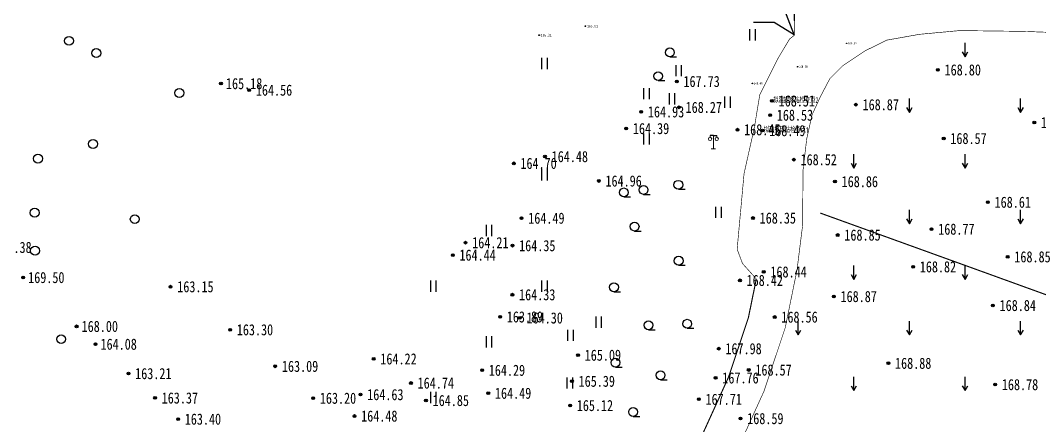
# Model space of a CAD drawing. Header units: millimetres. Extents: x -725 to 2274960, y -506 to 2980382.
# Drawn here: x 574284.8 to 574376.4, y 2880388.2 to 2880424.6 of the extents above; entities that cross this region are included whole.
import ezdxf
from ezdxf.enums import TextEntityAlignment as Align

# ---------------------------------------------------------------- set-up
doc = ezdxf.new("R2010")
doc.units = ezdxf.units.MM
doc.header["$LTSCALE"] = 1000
doc.linetypes.add('X0', pattern=[4, 3, -1])
doc.linetypes.add('X2', pattern=[10, 8, -2])
for name, color, linetype in [('DIM_LEAD', 3, 'Continuous'), ('DLDW', 8, 'Continuous'), ('DLSS', 8, 'Continuous'), ('DMTZ', 8, 'Continuous'), ('GCD', 8, 'Continuous'), ('JMD', 8, 'Continuous'), ('SXSS', 5, 'Continuous'), ('YHJ_剖面_梁板', 4, 'Continuous'), ('ZBTZ', 8, 'Continuous'), ('zdh', 7, 'Continuous')]:
    doc.layers.add(name, color=color, linetype=linetype)
doc.styles.add('TSSD_Rein', font='tssdeng.shx', dxfattribs={"width": 0.7, "bigfont": 'hztxt.shx'})
doc.linetypes.add('10411', pattern='A,2,[150,AAA.SHX,S=0.5,R=0,X=0,Y=0.5],2,[151,AAA.SHX,S=1,R=0,X=0,Y=3],1e-11', length=4)
doc.linetypes.add('1161', pattern='A,0,[149,AAA.SHX,S=0.15,R=0,X=0,Y=0],-1.6', length=1.6)
doc.linetypes.add('444', pattern='A,4.5,[145,AAA.SHX,S=1,R=0,X=0,Y=1],4.5,-0.5,[146,AAA.SHX,S=1,R=0,X=0,Y=0],-0.5', length=10)

# ---------------------------------------------------------------- blocks, each defined once
blk = doc.blocks.new('gc200')
h = blk.add_hatch(color=256)
edge = h.paths.add_edge_path()
edge.add_arc((0, 0), 0.25, 0, 360)
blk.add_circle((0, 0), 0.25)
blk = doc.blocks.new('gc097')
at = {"lineweight": 15}
for p, q in [((-0.6, 2.4), (-0.6, 2.1)), ((0, 0), (0, 2.4)), ((0.6, 2.4), (0.6, 2.1)), ((-0.4, 0), (0.4, 0))]:
    blk.add_line(p, q, dxfattribs=at)
for q in [(-0.6, 2.4), (0.6, 2.4)]:
    blk.add_line((0, 2.4), q)
for centre in [(-0.6, 1.8), (0.6, 1.8)]:
    blk.add_circle(centre, 0.3, dxfattribs=at)
blk = doc.blocks.new('gc121')
for p, q in [((-0.5, 0), (-0.5, 2)), ((0.5, 0), (0.5, 2))]:
    blk.add_line(p, q)
blk = doc.blocks.new('gc208')
blk.add_line((0, -0.8), (1.2, -0.8))
blk.add_circle((0, 0), 0.8)
blk = doc.blocks.new('gc326')
blk.add_circle((0, 0), 0.8)
blk = doc.blocks.new('gc120')
for p, q in [((0, 0), (0, 2.5)), ((-0.5, 0.87), (0, 0)), ((0, 0), (0.5, 0.87))]:
    blk.add_line(p, q)

msp = doc.modelspace()

# ---------------------------------------------------------------- linework, layer by layer
at = {"layer": 'DIM_LEAD'}
for p, q in [((574352.5177, 2880424.3929), (574350.6656, 2880424.3929)), ((574354.3359, 2880423.2797), (574352.5177, 2880424.3929))]:
    msp.add_line(p, q, dxfattribs=at)
at = {"layer": 'DLSS', "color": 8, "linetype": 'Continuous', "const_width": 0.054, "flags": 128}
for points, elevation in [([(574366.8805, 2880483.9778), (574368.036, 2880474.7285), (574368.2673, 2880467.2795), (574368.999, 2880455.7573), (574368.6132, 2880451.1885), (574367.0643, 2880446.1121), (574364.8073, 2880442.2896), (574360.4707, 2880437.0701), (574357.7868, 2880433.9836), (574355.2308, 2880431.4189), (574354.4106, 2880427.6954), (574354.3379, 2880423.243)], 162.2635), ([(574347.1606, 2880381.4941), (574351.6173, 2880391.2782), (574353.5252, 2880396.9897), (574354.5792, 2880402.1433), (574355.08, 2880406.1261), (574355.1248, 2880411.1287), (574355.4516, 2880413.9298), (574355.9362, 2880416.1005), (574356.6744, 2880417.7144), (574357.5336, 2880419.3494), (574358.7059, 2880420.5187), (574360.7026, 2880421.8489), (574362.6605, 2880422.8115), (574365.5841, 2880423.3314), (574369.2185, 2880423.6694), (574374.9704, 2880423.5958), (574379.4222, 2880423.4271), (574385.7624, 2880423.0335), (574390.1395, 2880422.8342), (574395.1145, 2880423.1045), (574398.5747, 2880423.785), (574400.5809, 2880425.0907), (574403.9606, 2880428.3951), (574408.1028, 2880430.1599)], 162.8509), ([(574350.9225, 2880401.358), (574349.6818, 2880402.7398), (574349.1983, 2880404.0313), (574349.8219, 2880410.8275), (574350.7419, 2880414.9284), (574351.2359, 2880417.9014), (574352.8152, 2880421.0716), (574353.9156, 2880422.9149), (574354.3379, 2880423.243)], 162.2023)]:
    msp.add_lwpolyline(points, dxfattribs=dict(at, elevation=elevation))
at = {"layer": 'DLSS', "color": 4, "linetype": 'Continuous', "const_width": 0.054, "elevation": 162.4274, "flags": 128}
msp.add_lwpolyline([(574365.5563, 2880459.4698), (574365.8134, 2880456.7662), (574365.8134, 2880453.8451, -0.1561449), (574360.8234, 2880441.3523, 0.2026448), (574354.3379, 2880423.243)], format="xyb", dxfattribs=at)
at = {"layer": 'DLSS', "color": 4, "linetype": 'X2', "elevation": 162.8509, "flags": 128}
msp.add_lwpolyline([(574273.7778, 2880322.1221, 0.1, 0.1, 0), (574282.5398, 2880328.0316, 0.1, 0.1, 0), (574286.6223, 2880331.2436, 0.1, 0.1, 0), (574292.1253, 2880335.2062, 0.1, 0.1, 0), (574295.3441, 2880337.1677, 0.1, 0.1, 0), (574301.8963, 2880341.2575, 0.1, 0.1, 0), (574308.6828, 2880344.8557, 0.1, 0.1, 0), (574313.9336, 2880348.5514, 0.1, 0.1, 0), (574323.5292, 2880357.3345, 0.1, 0.1, 0), (574336.4189, 2880371.7569, 0.1, 0.1, 0), (574340.7992, 2880377.4109, 0.1, 0.1, 0), (574344.1163, 2880383.0738, 0.1, 0.1, 0), (574348.4255, 2880392.5343, 0.1, 0.1, 0), (574350.2109, 2880397.8787, 0.1, 0.1, 0), (574350.9225, 2880401.358, 0.1, 0.1, 0)], format="xyseb", dxfattribs=at)
at = {"layer": 'DMTZ', "linetype": '10411', "flags": 128}
for points, elevation in [([(574347.7546, 2880400.2238, 0.00000216, 0.00000216, 0), (574346.1565, 2880406.5354, 0.00000216, 0.00000216, 0), (574345.3354, 2880414.0164, 0.00000216, 0.00000216, 0), (574345.2387, 2880419.7073, 0.00000216, 0.00000216, 0), (574346.8341, 2880425.1116, 0.00000216, 0.00000216, 0), (574345.6148, 2880433.1869, 0.00000216, 0.00000216, 0), (574345.8061, 2880442.2375, 0.00000216, 0.00000216, 0), (574345.1303, 2880452.059, 0.00000216, 0.00000216, 0), (574345.8738, 2880468.7908, 0.00000216, 0.00000216, 0), (574344.1514, 2880475.2529, 0.00000216, 0.00000216, 0), (574343.7949, 2880481.9617, 0.00000216, 0.00000216, 0), (574340.127, 2880491.2021, 0.00000216, 0.00000216, 0), (574336.0798, 2880503.7667, 0.00000216, 0.00000216, 0)], 162.8761), ([(574296.0535, 2880345.2749, 0.00000216, 0.00000216, 0), (574298.1731, 2880347.5133, 0.00000216, 0.00000216, 0), (574311.2429, 2880356.5018, 0.00000216, 0.00000216, 0), (574313.6381, 2880359.3293, 0.00000216, 0.00000216, 0), (574314.0249, 2880361.3837, 0.00000216, 0.00000216, 0), (574319.7263, 2880366.5298, 0.00000216, 0.00000216, 0), (574321.8328, 2880366.4103, 0.00000216, 0.00000216, 0), (574325.256, 2880366.6783, 0.00000216, 0.00000216, 0), (574331.1428, 2880372.5885, 0.00000216, 0.00000216, 0), (574337.8892, 2880379.4532, 0.00000216, 0.00000216, 0), (574340.8952, 2880384.2668, 0.00000216, 0.00000216, 0), (574345.8836, 2880393.709, 0.00000216, 0.00000216, 0), (574347.7152, 2880400.2266, 0.00000216, 0.00000216, 0)], 162.0293)]:
    msp.add_lwpolyline(points, format="xyseb", dxfattribs=dict(at, elevation=elevation))
at = {"layer": 'JMD', "linetype": '444', "elevation": 162.8357, "flags": 128}
msp.add_lwpolyline([(574349.6663, 2880397.5471, 0.00000216, 0.00000216, 0), (574347.4888, 2880391.2055, 0.00000216, 0.00000216, 0), (574346.3633, 2880388.1943, 0.00000216, 0.00000216, 0), (574344.404, 2880384.056, 0.00000216, 0.00000216, 0), (574343.3727, 2880382.2275, 0.00000216, 0.00000216, 0), (574341.3998, 2880378.61, 0.00000216, 0.00000216, 0), (574339.441, 2880376.103, 0.00000216, 0.00000216, 0), (574334.2161, 2880370.0133, 0.00000216, 0.00000216, 0)], format="xyseb", dxfattribs=at)
at = {"layer": 'SXSS', "color": 5, "linetype": 'X0', "ltscale": 2, "flags": 128}
for points, elevation in [([(574226.8689, 2880304.0533, 0.00000216, 0.00000216, 0), (574241.6147, 2880313.2164, 0.00000216, 0.00000216, 0), (574252.0111, 2880318.0325, 0.00000216, 0.00000216, 0), (574287.522, 2880346.7794, 0.00000216, 0.00000216, 0), (574289.5546, 2880349.9092, 0.00000216, 0.00000216, 0), (574292.25, 2880351.2538, 0.00000216, 0.00000216, 0), (574294.0535, 2880354.1024, 0.00000216, 0.00000216, 0), (574297.1114, 2880356.0431, 0.00000216, 0.00000216, 0), (574303.4925, 2880356.7315, 0.00000216, 0.00000216, 0), (574305.6927, 2880358.7506, 0.00000216, 0.00000216, 0), (574310.7926, 2880364.3675, 0.00000216, 0.00000216, 0), (574316.5041, 2880371.6909, 0.00000216, 0.00000216, 0), (574321.4527, 2880375.6448, 0.00000216, 0.00000216, 0), (574325.7465, 2880381.7281, 0.00000216, 0.00000216, 0), (574334.1222, 2880399.8648, 0.00000216, 0.00000216, 0), (574338.8529, 2880413.9505, 0.00000216, 0.00000216, 0), (574341.1901, 2880420.0087, 0.00000216, 0.00000216, 0), (574341.5864, 2880428.7253, 0.00000216, 0.00000216, 0), (574341.269, 2880440.7779, 0.00000216, 0.00000216, 0), (574341.0686, 2880462.461, 0.00000216, 0.00000216, 0), (574339.8078, 2880474.6251, 0.00000216, 0.00000216, 0), (574338.4805, 2880482.0554, 0.00000216, 0.00000216, 0), (574336.4374, 2880488.6629, 0.00000216, 0.00000216, 0), (574333.4917, 2880496.4451, 0.00000216, 0.00000216, 0)], 157.6342), ([(574298.1701, 2880493.9832, 0.00000216, 0.00000216, 0), (574306.8817, 2880482.5808, 0.00000216, 0.00000216, 0), (574311.276, 2880471.4521, 0.00000216, 0.00000216, 0), (574312.5014, 2880462.7284, 0.00000216, 0.00000216, 0), (574313.6104, 2880454.7825, 0.00000216, 0.00000216, 0), (574313.7578, 2880449.2776, 0.00000216, 0.00000216, 0), (574314.8904, 2880446.226, 0.00000216, 0.00000216, 0), (574314.6465, 2880442.9533, 0.00000217, 0.00000217, 0), (574313.4622, 2880434.2929, 0.00000217, 0.00000217, 0), (574306.2735, 2880417.5554, 0.00000216, 0.00000216, 0), (574301.1733, 2880409.37, 0.00000217, 0.00000217, 0), (574291.6905, 2880395.6884, 0.00000216, 0.00000216, 0), (574286.6575, 2880389.6157, 0.00000217, 0.00000217, 0), (574269.1422, 2880371.5065, 0.00000216, 0.00000216, 0), (574260.8599, 2880364.3273, 0.00000217, 0.00000217, 0), (574245.2089, 2880356.8917, 0.00000216, 0.00000216, 0), (574229.225, 2880344.1429, 0.00000217, 0.00000217, 0), (574214.457, 2880332.1313, 0.00000218, 0.00000218, 0), (574206.8378, 2880327.3172, 0.00000217, 0.00000217, 0)], 158.8226)]:
    msp.add_lwpolyline(points, format="xyseb", dxfattribs=dict(at, elevation=elevation))
at = {"layer": 'YHJ_剖面_梁板', "color": 42}
msp.add_lwpolyline([(574363.4077, 2880454.7695), (574363.8488, 2880453.179, -0.0901909), (574362.6147, 2880448.7779), (574361.0053, 2880445.9902), (574356.8944, 2880439.0833), (574354.1096, 2880431.8814), (574353.182, 2880426.192), (574354.3379, 2880423.243)], format="xyb", dxfattribs=at)
at = {"layer": 'YHJ_剖面_梁板'}
msp.add_circle((589254.9496, 2837256.879), 143124.932, dxfattribs=at)
at = {"layer": 'ZBTZ', "linetype": '1161', "flags": 128}
for points, elevation in [([(574336.4237, 2880422.2107, 0.00000216, 0.00000216, 0), (574337.3134, 2880424.2716, 0.00000216, 0.00000216, 0), (574337.8335, 2880426.974, 0.00000216, 0.00000216, 0), (574337.1248, 2880435.79, 0.00000216, 0.00000216, 0), (574335.8516, 2880436.6804, 0.00000216, 0.00000216, 0), (574329.5253, 2880435.7789, 0.00000216, 0.00000216, 0), (574329.9741, 2880432.8699, 0.00000216, 0.00000216, 0), (574332.0652, 2880429.2169, 0.00000216, 0.00000216, 0), (574332.6201, 2880427.8607, 0.00000216, 0.00000216, 0), (574331.299, 2880426.6796, 0.00000216, 0.00000216, 0), (574331.7965, 2880425.0543, 0.00000216, 0.00000216, 0)], 157.7594), ([(574378.2635, 2880371.319, 0.00000216, 0.00000216, 0), (574350.6176, 2880381.9394, 0.00000216, 0.00000216, 0), (574349.6899, 2880383.5628, 0.00000216, 0.00000216, 0), (574350.2008, 2880385.0889, 0.00000216, 0.00000216, 0), (574355.1659, 2880398.2668, 0.00000216, 0.00000216, 0), (574356.4868, 2880406.1505, 0.00000216, 0.00000216, 0), (574356.9569, 2880413.595, 0.00000216, 0.00000216, 0), (574361.1289, 2880421.199, 0.00000216, 0.00000216, 0), (574368.9469, 2880422.73, 0.00000216, 0.00000216, 0), (574374.2185, 2880422.576, 0.00000216, 0.00000216, 0), (574381.7316, 2880421.9584, 0.00000216, 0.00000216, 0), (574388.2746, 2880421.5049, 0.00000216, 0.00000216, 0), (574391.3501, 2880419.7261, 0.00000216, 0.00000216, 0), (574393.2836, 2880416.2791, 0.00000216, 0.00000216, 0), (574394.435, 2880412.2168, 0.00000216, 0.00000216, 0), (574394.5703, 2880409.0989, 0.00000216, 0.00000216, 0), (574393.1044, 2880404.1659, 0.00000216, 0.00000216, 0), (574389.8505, 2880396.6279, 0.00000216, 0.00000216, 0), (574385.955, 2880389.1502, 0.00000216, 0.00000216, 0), (574382.1674, 2880382.7607, 0.00000216, 0.00000216, 0), (574380.4444, 2880379.3302, 0.00000216, 0.00000216, 0), (574379.4746, 2880375.1285, 0.00000216, 0.00000216, 0), (574378.812, 2880372.9998, 0.00000216, 0.00000216, 0)], 162.322)]:
    msp.add_lwpolyline(points, format="xyseb", close=True, dxfattribs=dict(at, elevation=elevation))
at = {"layer": 'ZBTZ', "linetype": 'Continuous', "flags": 128}
for points, elevation in [([(574354.0047, 2880426.1176, 0.00000216, 0.00000216, 0), (574354.103, 2880423.4677, 0.00000216, 0.00000216, 0), (574352.8947, 2880422.5645, 0.00000216, 0.00000216, 0), (574351.7464, 2880419.8499, 0.00000216, 0.00000216, 0), (574350.5885, 2880417.3677, 0.00000216, 0.00000216, 0), (574349.554, 2880412.7499, 0.00000216, 0.00000216, 0), (574348.7552, 2880408.8346, 0.00000216, 0.00000216, 0), (574348.8442, 2880405.9164, 0.00000216, 0.00000216, 0), (574349.0129, 2880403.1357, 0.00000216, 0.00000216, 0), (574350.484, 2880401.5159, 0.00000216, 0.00000216, 0), (574350.2616, 2880399.3528, 0.00000216, 0.00000216, 0), (574349.644, 2880397.7823, 0.00000216, 0.00000216, 0), (574347.8816, 2880399.2312, 0.00000216, 0.00000216, 0), (574347.826, 2880400.7278, 0.00000216, 0.00000216, 0), (574346.4923, 2880406.4351, 0.00000216, 0.00000216, 0), (574345.7432, 2880413.4996, 0.00000216, 0.00000216, 0), (574345.595, 2880417.8441, 0.00000216, 0.00000216, 0), (574345.6327, 2880420.1088, 0.00000216, 0.00000216, 0), (574346.7198, 2880424.0027, 0.00000216, 0.00000216, 0), (574347.2264, 2880425.761, 0.00000216, 0.00000216, 0)], 162.3242), ([(574311.7639, 2880386.1157, 0.00000216, 0.00000216, 0), (574313.7158, 2880389.1221, 0.00000216, 0.00000216, 0), (574317.9703, 2880396.9075, 0.00000216, 0.00000216, 0), (574322.6379, 2880403.3509, 0.00000216, 0.00000216, 0), (574324.7622, 2880404.2877, 0.00000216, 0.00000216, 0), (574330.3245, 2880419.6658, 0.00000216, 0.00000216, 0), (574331.7574, 2880424.5633, 0.00000216, 0.00000216, 0), (574336.3833, 2880422.2483, 0.00000216, 0.00000216, 0), (574331.643, 2880408.871, 0.00000216, 0.00000216, 0), (574330.8663, 2880406.264, 0.00000216, 0.00000216, 0), (574335.9252, 2880407.3645, 0.00000216, 0.00000216, 0), (574336.2258, 2880406.835, 0.00000216, 0.00000216, 0), (574330.1465, 2880392.5459, 0.00000216, 0.00000216, 0), (574323.8917, 2880382.1934, 0.00000217, 0.00000217, 0)], 157.7375), ([(574356.668, 2880407.2756, 0.1, 0.1, 0), (574370.2637, 2880402.3664, 0.1, 0.1, 0), (574381.0669, 2880398.4554, 0.1, 0.1, 0), (574389.5847, 2880396.1363, 0.1, 0.1, 0)], 162.2089)]:
    msp.add_lwpolyline(points, format="xyseb", dxfattribs=dict(at, elevation=elevation))
at = {"layer": 'zdh', "linetype": 'Continuous'}
for p in [(574352.331, 2880417.351, 168.508), (574351.48, 2880414.685, 168.491)]:
    msp.add_point(p, dxfattribs=at)

# ---------------------------------------------------------------- block references
at = {"layer": 'DLDW', "linetype": 'Continuous', "xscale": 0.5, "yscale": 0.5}
msp.add_blockref('gc097', (574347.0672, 2880413.0316, 163.1237), dxfattribs=at)
at = {"layer": 'GCD', "linetype": 'Continuous'}
ref = msp.add_blockref('gc200', (574335.553, 2880424.065, 165.014), dxfattribs=dict(at, xscale=0.125, yscale=0.125, zscale=0.125))
ref.add_attrib('height', '165.01', dxfattribs={"linetype": 'Continuous', "height": 0.25, "width": 0.8}).set_placement((574335.703, 2880424.065, 165.014), align=Align.MIDDLE_LEFT)
ref = msp.add_blockref('gc200', (574331.395, 2880423.258, 165.213), dxfattribs=dict(at, xscale=0.125, yscale=0.125, zscale=0.125))
ref.add_attrib('height', '165.21', dxfattribs={"linetype": 'Continuous', "height": 0.25, "width": 0.8}).set_placement((574331.545, 2880423.258, 165.213), align=Align.MIDDLE_LEFT)
ref = msp.add_blockref('gc200', (574359.046, 2880422.521, 168.617), dxfattribs=dict(at, xscale=0.1, yscale=0.1, zscale=0.1))
ref.add_attrib('height', '168.62', dxfattribs={"linetype": 'Continuous', "height": 0.2, "width": 0.8}).set_placement((574359.166, 2880422.521, 168.617), align=Align.MIDDLE_LEFT)
ref = msp.add_blockref('gc200', (574354.63, 2880420.42, 168.579), dxfattribs=dict(at, xscale=0.1, yscale=0.1, zscale=0.1))
ref.add_attrib('height', '168.58', dxfattribs={"linetype": 'Continuous', "height": 0.2, "width": 0.8}).set_placement((574354.75, 2880420.42, 168.579), align=Align.MIDDLE_LEFT)
ref = msp.add_blockref('gc200', (574367.252, 2880420.139, 168.798), dxfattribs=dict(at, xscale=0.5, yscale=0.5, zscale=0.5))
ref.add_attrib('height', '168.80', dxfattribs={"linetype": 'Continuous', "height": 1, "width": 0.8}).set_placement((574367.852, 2880420.139, 168.798), align=Align.MIDDLE_LEFT)
ref = msp.add_blockref('gc200', (574343.772, 2880419.1, 167.728), dxfattribs=dict(at, xscale=0.5, yscale=0.5, zscale=0.5))
ref.add_attrib('height', '167.73', dxfattribs={"linetype": 'Continuous', "height": 1, "width": 0.8}).set_placement((574344.372, 2880419.1, 167.728), align=Align.MIDDLE_LEFT)
ref = msp.add_blockref('gc200', (574302.7873, 2880418.9052, 165.1818), dxfattribs=dict(at, xscale=0.5, yscale=0.5, zscale=0.5))
ref.add_attrib('height', '165.18', dxfattribs={"linetype": 'Continuous', "height": 1, "width": 0.8}).set_placement((574303.2373, 2880418.9052, 165.1818), align=Align.MIDDLE_LEFT)
ref = msp.add_blockref('gc200', (574305.327, 2880418.32, 164.563), dxfattribs=dict(at, xscale=0.5, yscale=0.5, zscale=0.5))
ref.add_attrib('height', '164.56', dxfattribs={"linetype": 'Continuous', "height": 1, "width": 0.8}).set_placement((574305.927, 2880418.32, 164.563), align=Align.MIDDLE_LEFT)
ref = msp.add_blockref('gc200', (574350.575, 2880418.918, 168.484), dxfattribs=dict(at, xscale=0.1, yscale=0.1, zscale=0.1))
ref.add_attrib('height', '168.48', dxfattribs={"linetype": 'Continuous', "height": 0.2, "width": 0.8}).set_placement((574350.695, 2880418.918, 168.484), align=Align.MIDDLE_LEFT)
ref = msp.add_blockref('gc200', (574352.331, 2880417.351, 168.508), dxfattribs=dict(at, xscale=0.5, yscale=0.5, zscale=0.5))
ref.add_attrib('height', '168.51', dxfattribs={"linetype": 'Continuous', "height": 1, "width": 0.8}).set_placement((574352.931, 2880417.351, 168.508), align=Align.MIDDLE_LEFT)
ref = msp.add_blockref('gc200', (574340.574, 2880416.37, 164.932), dxfattribs=dict(at, xscale=0.5, yscale=0.5, zscale=0.5))
ref.add_attrib('height', '164.93', dxfattribs={"linetype": 'Continuous', "height": 1, "width": 0.8}).set_placement((574341.174, 2880416.37, 164.932), align=Align.MIDDLE_LEFT)
ref = msp.add_blockref('gc200', (574343.966, 2880416.772, 168.265), dxfattribs=dict(at, xscale=0.5, yscale=0.5, zscale=0.5))
ref.add_attrib('height', '168.27', dxfattribs={"linetype": 'Continuous', "height": 1, "width": 0.8}).set_placement((574344.566, 2880416.772, 168.265), align=Align.MIDDLE_LEFT)
ref = msp.add_blockref('gc200', (574359.878, 2880417.012, 168.869), dxfattribs=dict(at, xscale=0.5, yscale=0.5, zscale=0.5))
ref.add_attrib('height', '168.87', dxfattribs={"linetype": 'Continuous', "height": 1, "width": 0.8}).set_placement((574360.478, 2880417.012, 168.869), align=Align.MIDDLE_LEFT)
ref = msp.add_blockref('gc200', (574352.162, 2880416.073, 168.526), dxfattribs=dict(at, xscale=0.5, yscale=0.5, zscale=0.5))
ref.add_attrib('height', '168.53', dxfattribs={"linetype": 'Continuous', "height": 1, "width": 0.8}).set_placement((574352.762, 2880416.073, 168.526), align=Align.MIDDLE_LEFT)
ref = msp.add_blockref('gc200', (574375.919, 2880415.402, 168.695), dxfattribs=dict(at, xscale=0.5, yscale=0.5, zscale=0.5))
ref.add_attrib('height', '168.70', dxfattribs={"linetype": 'Continuous', "height": 1, "width": 0.8}).set_placement((574376.519, 2880415.402, 168.695), align=Align.MIDDLE_LEFT)
ref = msp.add_blockref('gc200', (574339.226, 2880414.869, 164.386), dxfattribs=dict(at, xscale=0.5, yscale=0.5, zscale=0.5))
ref.add_attrib('height', '164.39', dxfattribs={"linetype": 'Continuous', "height": 1, "width": 0.8}).set_placement((574339.826, 2880414.869, 164.386), align=Align.MIDDLE_LEFT)
ref = msp.add_blockref('gc200', (574349.222, 2880414.763, 168.454), dxfattribs=dict(at, xscale=0.5, yscale=0.5, zscale=0.5))
ref.add_attrib('height', '168.45', dxfattribs={"linetype": 'Continuous', "height": 1, "width": 0.8}).set_placement((574349.822, 2880414.763, 168.454), align=Align.MIDDLE_LEFT)
ref = msp.add_blockref('gc200', (574351.48, 2880414.685, 168.491), dxfattribs=dict(at, xscale=0.5, yscale=0.5, zscale=0.5))
ref.add_attrib('height', '168.49', dxfattribs={"linetype": 'Continuous', "height": 1, "width": 0.8}).set_placement((574352.08, 2880414.685, 168.491), align=Align.MIDDLE_LEFT)
ref = msp.add_blockref('gc200', (574367.77, 2880413.979, 168.568), dxfattribs=dict(at, xscale=0.5, yscale=0.5, zscale=0.5))
ref.add_attrib('height', '168.57', dxfattribs={"linetype": 'Continuous', "height": 1, "width": 0.8}).set_placement((574368.37, 2880413.979, 168.568), align=Align.MIDDLE_LEFT)
ref = msp.add_blockref('gc200', (574329.111, 2880411.74, 164.696), dxfattribs=dict(at, xscale=0.5, yscale=0.5, zscale=0.5))
ref.add_attrib('height', '164.70', dxfattribs={"linetype": 'Continuous', "height": 1, "width": 0.8}).set_placement((574329.711, 2880411.74, 164.696), align=Align.MIDDLE_LEFT)
ref = msp.add_blockref('gc200', (574331.922, 2880412.349, 164.48), dxfattribs=dict(at, xscale=0.5, yscale=0.5, zscale=0.5))
ref.add_attrib('height', '164.48', dxfattribs={"linetype": 'Continuous', "height": 1, "width": 0.8}).set_placement((574332.522, 2880412.349, 164.48), align=Align.MIDDLE_LEFT)
ref = msp.add_blockref('gc200', (574354.299, 2880412.071, 168.519), dxfattribs=dict(at, xscale=0.5, yscale=0.5, zscale=0.5))
ref.add_attrib('height', '168.52', dxfattribs={"linetype": 'Continuous', "height": 1, "width": 0.8}).set_placement((574354.899, 2880412.071, 168.519), align=Align.MIDDLE_LEFT)
ref = msp.add_blockref('gc200', (574336.758, 2880410.158, 164.959), dxfattribs=dict(at, xscale=0.5, yscale=0.5, zscale=0.5))
ref.add_attrib('height', '164.96', dxfattribs={"linetype": 'Continuous', "height": 1, "width": 0.8}).set_placement((574337.358, 2880410.158, 164.959), align=Align.MIDDLE_LEFT)
ref = msp.add_blockref('gc200', (574357.995, 2880410.102, 168.857), dxfattribs=dict(at, xscale=0.5, yscale=0.5, zscale=0.5))
ref.add_attrib('height', '168.86', dxfattribs={"linetype": 'Continuous', "height": 1, "width": 0.8}).set_placement((574358.595, 2880410.102, 168.857), align=Align.MIDDLE_LEFT)
ref = msp.add_blockref('gc200', (574371.748, 2880408.25, 168.613), dxfattribs=dict(at, xscale=0.5, yscale=0.5, zscale=0.5))
ref.add_attrib('height', '168.61', dxfattribs={"linetype": 'Continuous', "height": 1, "width": 0.8}).set_placement((574372.348, 2880408.25, 168.613), align=Align.MIDDLE_LEFT)
ref = msp.add_blockref('gc200', (574329.816, 2880406.817, 164.494), dxfattribs=dict(at, xscale=0.5, yscale=0.5, zscale=0.5))
ref.add_attrib('height', '164.49', dxfattribs={"linetype": 'Continuous', "height": 1, "width": 0.8}).set_placement((574330.416, 2880406.817, 164.494), align=Align.MIDDLE_LEFT)
ref = msp.add_blockref('gc200', (574350.624, 2880406.828, 168.353), dxfattribs=dict(at, xscale=0.5, yscale=0.5, zscale=0.5))
ref.add_attrib('height', '168.35', dxfattribs={"linetype": 'Continuous', "height": 1, "width": 0.8}).set_placement((574351.224, 2880406.828, 168.353), align=Align.MIDDLE_LEFT)
ref = msp.add_blockref('gc200', (574358.238, 2880405.301, 168.852), dxfattribs=dict(at, xscale=0.5, yscale=0.5, zscale=0.5))
ref.add_attrib('height', '168.85', dxfattribs={"linetype": 'Continuous', "height": 1, "width": 0.8}).set_placement((574358.838, 2880405.301, 168.852), align=Align.MIDDLE_LEFT)
ref = msp.add_blockref('gc200', (574366.68, 2880405.83, 168.768), dxfattribs=dict(at, xscale=0.5, yscale=0.5, zscale=0.5))
ref.add_attrib('height', '168.77', dxfattribs={"linetype": 'Continuous', "height": 1, "width": 0.8}).set_placement((574367.28, 2880405.83, 168.768), align=Align.MIDDLE_LEFT)
ref = msp.add_blockref('gc200', (574324.777, 2880404.615, 164.206), dxfattribs=dict(at, xscale=0.5, yscale=0.5, zscale=0.5))
ref.add_attrib('height', '164.21', dxfattribs={"linetype": 'Continuous', "height": 1, "width": 0.8}).set_placement((574325.377, 2880404.615, 164.206), align=Align.MIDDLE_LEFT)
ref = msp.add_blockref('gc200', (574328.995, 2880404.347, 164.348), dxfattribs=dict(at, xscale=0.5, yscale=0.5, zscale=0.5))
ref.add_attrib('height', '164.35', dxfattribs={"linetype": 'Continuous', "height": 1, "width": 0.8}).set_placement((574329.595, 2880404.347, 164.348), align=Align.MIDDLE_LEFT)
ref = msp.add_blockref('gc200', (574282.0503, 2880404.1927, 171.38), dxfattribs=dict(at, xscale=0.5, yscale=0.5, zscale=0.5))
ref.add_attrib('height', '171.38', dxfattribs={"linetype": 'Continuous', "height": 1, "width": 0.8}).set_placement((574282.5003, 2880404.1927, 171.38), align=Align.MIDDLE_LEFT)
ref = msp.add_blockref('gc200', (574323.629, 2880403.5, 164.439), dxfattribs=dict(at, xscale=0.5, yscale=0.5, zscale=0.5))
ref.add_attrib('height', '164.44', dxfattribs={"linetype": 'Continuous', "height": 1, "width": 0.8}).set_placement((574324.229, 2880403.5, 164.439), align=Align.MIDDLE_LEFT)
ref = msp.add_blockref('gc200', (574365.02, 2880402.447, 168.822), dxfattribs=dict(at, xscale=0.5, yscale=0.5, zscale=0.5))
ref.add_attrib('height', '168.82', dxfattribs={"linetype": 'Continuous', "height": 1, "width": 0.8}).set_placement((574365.62, 2880402.447, 168.822), align=Align.MIDDLE_LEFT)
ref = msp.add_blockref('gc200', (574373.522, 2880403.346, 168.85), dxfattribs=dict(at, xscale=0.5, yscale=0.5, zscale=0.5))
ref.add_attrib('height', '168.85', dxfattribs={"linetype": 'Continuous', "height": 1, "width": 0.8}).set_placement((574374.122, 2880403.346, 168.85), align=Align.MIDDLE_LEFT)
ref = msp.add_blockref('gc200', (574351.588, 2880401.988, 168.436), dxfattribs=dict(at, xscale=0.5, yscale=0.5, zscale=0.5))
ref.add_attrib('height', '168.44', dxfattribs={"linetype": 'Continuous', "height": 1, "width": 0.8}).set_placement((574352.188, 2880401.988, 168.436), align=Align.MIDDLE_LEFT)
ref = msp.add_blockref('gc200', (574285.003, 2880401.4851, 169.5), dxfattribs=dict(at, xscale=0.5, yscale=0.5, zscale=0.5))
ref.add_attrib('height', '169.50', dxfattribs={"linetype": 'Continuous', "height": 1, "width": 0.8}).set_placement((574285.453, 2880401.4851, 169.5), align=Align.MIDDLE_LEFT)
ref = msp.add_blockref('gc200', (574298.259, 2880400.658, 163.15), dxfattribs=dict(at, xscale=0.5, yscale=0.5, zscale=0.5))
ref.add_attrib('height', '163.15', dxfattribs={"linetype": 'Continuous', "height": 1, "width": 0.8}).set_placement((574298.859, 2880400.658, 163.15), align=Align.MIDDLE_LEFT)
ref = msp.add_blockref('gc200', (574349.451, 2880401.227, 168.418), dxfattribs=dict(at, xscale=0.5, yscale=0.5, zscale=0.5))
ref.add_attrib('height', '168.42', dxfattribs={"linetype": 'Continuous', "height": 1, "width": 0.8}).set_placement((574350.051, 2880401.227, 168.418), align=Align.MIDDLE_LEFT)
ref = msp.add_blockref('gc200', (574328.989, 2880399.94, 164.327), dxfattribs=dict(at, xscale=0.5, yscale=0.5, zscale=0.5))
ref.add_attrib('height', '164.33', dxfattribs={"linetype": 'Continuous', "height": 1, "width": 0.8}).set_placement((574329.589, 2880399.94, 164.327), align=Align.MIDDLE_LEFT)
ref = msp.add_blockref('gc200', (574357.895, 2880399.777, 168.868), dxfattribs=dict(at, xscale=0.5, yscale=0.5, zscale=0.5))
ref.add_attrib('height', '168.87', dxfattribs={"linetype": 'Continuous', "height": 1, "width": 0.8}).set_placement((574358.495, 2880399.777, 168.868), align=Align.MIDDLE_LEFT)
ref = msp.add_blockref('gc200', (574372.198, 2880398.974, 168.835), dxfattribs=dict(at, xscale=0.5, yscale=0.5, zscale=0.5))
ref.add_attrib('height', '168.84', dxfattribs={"linetype": 'Continuous', "height": 1, "width": 0.8}).set_placement((574372.798, 2880398.974, 168.835), align=Align.MIDDLE_LEFT)
ref = msp.add_blockref('gc200', (574327.887, 2880397.948, 163.889), dxfattribs=dict(at, xscale=0.5, yscale=0.5, zscale=0.5))
ref.add_attrib('height', '163.89', dxfattribs={"linetype": 'Continuous', "height": 1, "width": 0.8}).set_placement((574328.487, 2880397.948, 163.889), align=Align.MIDDLE_LEFT)
ref = msp.add_blockref('gc200', (574329.664, 2880397.855, 164.302), dxfattribs=dict(at, xscale=0.5, yscale=0.5, zscale=0.5))
ref.add_attrib('height', '164.30', dxfattribs={"linetype": 'Continuous', "height": 1, "width": 0.8}).set_placement((574330.264, 2880397.855, 164.302), align=Align.MIDDLE_LEFT)
ref = msp.add_blockref('gc200', (574352.575, 2880397.932, 168.557), dxfattribs=dict(at, xscale=0.5, yscale=0.5, zscale=0.5))
ref.add_attrib('height', '168.56', dxfattribs={"linetype": 'Continuous', "height": 1, "width": 0.8}).set_placement((574353.175, 2880397.932, 168.557), align=Align.MIDDLE_LEFT)
ref = msp.add_blockref('gc200', (574289.8112, 2880397.096, 168), dxfattribs=dict(at, xscale=0.5, yscale=0.5, zscale=0.5))
ref.add_attrib('height', '168.00', dxfattribs={"linetype": 'Continuous', "height": 1, "width": 0.8}).set_placement((574290.2612, 2880397.096, 168), align=Align.MIDDLE_LEFT)
ref = msp.add_blockref('gc200', (574303.614, 2880396.791, 163.3), dxfattribs=dict(at, xscale=0.5, yscale=0.5, zscale=0.5))
ref.add_attrib('height', '163.30', dxfattribs={"linetype": 'Continuous', "height": 1, "width": 0.8}).set_placement((574304.214, 2880396.791, 163.3), align=Align.MIDDLE_LEFT)
ref = msp.add_blockref('gc200', (574291.509, 2880395.496, 164.08), dxfattribs=dict(at, xscale=0.5, yscale=0.5, zscale=0.5))
ref.add_attrib('height', '164.08', dxfattribs={"linetype": 'Continuous', "height": 1, "width": 0.8}).set_placement((574291.959, 2880395.496, 164.08), align=Align.MIDDLE_LEFT)
ref = msp.add_blockref('gc200', (574334.893, 2880394.509, 165.093), dxfattribs=dict(at, xscale=0.5, yscale=0.5, zscale=0.5))
ref.add_attrib('height', '165.09', dxfattribs={"linetype": 'Continuous', "height": 1, "width": 0.8}).set_placement((574335.493, 2880394.509, 165.093), align=Align.MIDDLE_LEFT)
ref = msp.add_blockref('gc200', (574347.542, 2880395.092, 167.977), dxfattribs=dict(at, xscale=0.5, yscale=0.5, zscale=0.5))
ref.add_attrib('height', '167.98', dxfattribs={"linetype": 'Continuous', "height": 1, "width": 0.8}).set_placement((574348.142, 2880395.092, 167.977), align=Align.MIDDLE_LEFT)
ref = msp.add_blockref('gc200', (574307.669, 2880393.507, 163.09), dxfattribs=dict(at, xscale=0.5, yscale=0.5, zscale=0.5))
ref.add_attrib('height', '163.09', dxfattribs={"linetype": 'Continuous', "height": 1, "width": 0.8}).set_placement((574308.269, 2880393.507, 163.09), align=Align.MIDDLE_LEFT)
ref = msp.add_blockref('gc200', (574316.518, 2880394.172, 164.215), dxfattribs=dict(at, xscale=0.5, yscale=0.5, zscale=0.5))
ref.add_attrib('height', '164.22', dxfattribs={"linetype": 'Continuous', "height": 1, "width": 0.8}).set_placement((574317.118, 2880394.172, 164.215), align=Align.MIDDLE_LEFT)
ref = msp.add_blockref('gc200', (574362.794, 2880393.781, 168.875), dxfattribs=dict(at, xscale=0.5, yscale=0.5, zscale=0.5))
ref.add_attrib('height', '168.88', dxfattribs={"linetype": 'Continuous', "height": 1, "width": 0.8}).set_placement((574363.394, 2880393.781, 168.875), align=Align.MIDDLE_LEFT)
ref = msp.add_blockref('gc200', (574294.4727, 2880392.8551, 163.211), dxfattribs=dict(at, xscale=0.5, yscale=0.5, zscale=0.5))
ref.add_attrib('height', '163.21', dxfattribs={"linetype": 'Continuous', "height": 1, "width": 0.8}).set_placement((574295.0727, 2880392.8551, 163.211), align=Align.MIDDLE_LEFT)
ref = msp.add_blockref('gc200', (574326.268, 2880393.151, 164.288), dxfattribs=dict(at, xscale=0.5, yscale=0.5, zscale=0.5))
ref.add_attrib('height', '164.29', dxfattribs={"linetype": 'Continuous', "height": 1, "width": 0.8}).set_placement((574326.868, 2880393.151, 164.288), align=Align.MIDDLE_LEFT)
ref = msp.add_blockref('gc200', (574347.266, 2880392.465, 167.759), dxfattribs=dict(at, xscale=0.5, yscale=0.5, zscale=0.5))
ref.add_attrib('height', '167.76', dxfattribs={"linetype": 'Continuous', "height": 1, "width": 0.8}).set_placement((574347.866, 2880392.465, 167.759), align=Align.MIDDLE_LEFT)
ref = msp.add_blockref('gc200', (574350.238, 2880393.177, 168.571), dxfattribs=dict(at, xscale=0.5, yscale=0.5, zscale=0.5))
ref.add_attrib('height', '168.57', dxfattribs={"linetype": 'Continuous', "height": 1, "width": 0.8}).set_placement((574350.838, 2880393.177, 168.571), align=Align.MIDDLE_LEFT)
ref = msp.add_blockref('gc200', (574319.871, 2880392.003, 164.735), dxfattribs=dict(at, xscale=0.5, yscale=0.5, zscale=0.5))
ref.add_attrib('height', '164.74', dxfattribs={"linetype": 'Continuous', "height": 1, "width": 0.8}).set_placement((574320.471, 2880392.003, 164.735), align=Align.MIDDLE_LEFT)
ref = msp.add_blockref('gc200', (574334.346, 2880392.166, 165.393), dxfattribs=dict(at, xscale=0.5, yscale=0.5, zscale=0.5))
ref.add_attrib('height', '165.39', dxfattribs={"linetype": 'Continuous', "height": 1, "width": 0.8}).set_placement((574334.946, 2880392.166, 165.393), align=Align.MIDDLE_LEFT)
ref = msp.add_blockref('gc200', (574372.401, 2880391.864, 168.778), dxfattribs=dict(at, xscale=0.5, yscale=0.5, zscale=0.5))
ref.add_attrib('height', '168.78', dxfattribs={"linetype": 'Continuous', "height": 1, "width": 0.8}).set_placement((574373.001, 2880391.864, 168.778), align=Align.MIDDLE_LEFT)
ref = msp.add_blockref('gc200', (574296.8595, 2880390.6645, 163.371), dxfattribs=dict(at, xscale=0.5, yscale=0.5, zscale=0.5))
ref.add_attrib('height', '163.37', dxfattribs={"linetype": 'Continuous', "height": 1, "width": 0.8}).set_placement((574297.4595, 2880390.6645, 163.371), align=Align.MIDDLE_LEFT)
ref = msp.add_blockref('gc200', (574311.079, 2880390.642, 163.2), dxfattribs=dict(at, xscale=0.5, yscale=0.5, zscale=0.5))
ref.add_attrib('height', '163.20', dxfattribs={"linetype": 'Continuous', "height": 1, "width": 0.8}).set_placement((574311.679, 2880390.642, 163.2), align=Align.MIDDLE_LEFT)
ref = msp.add_blockref('gc200', (574315.337, 2880390.965, 164.632), dxfattribs=dict(at, xscale=0.5, yscale=0.5, zscale=0.5))
ref.add_attrib('height', '164.63', dxfattribs={"linetype": 'Continuous', "height": 1, "width": 0.8}).set_placement((574315.937, 2880390.965, 164.632), align=Align.MIDDLE_LEFT)
ref = msp.add_blockref('gc200', (574326.823, 2880391.088, 164.491), dxfattribs=dict(at, xscale=0.5, yscale=0.5, zscale=0.5))
ref.add_attrib('height', '164.49', dxfattribs={"linetype": 'Continuous', "height": 1, "width": 0.8}).set_placement((574327.423, 2880391.088, 164.491), align=Align.MIDDLE_LEFT)
ref = msp.add_blockref('gc200', (574345.757, 2880390.547, 167.714), dxfattribs=dict(at, xscale=0.5, yscale=0.5, zscale=0.5))
ref.add_attrib('height', '167.71', dxfattribs={"linetype": 'Continuous', "height": 1, "width": 0.8}).set_placement((574346.357, 2880390.547, 167.714), align=Align.MIDDLE_LEFT)
ref = msp.add_blockref('gc200', (574321.221, 2880390.438, 164.851), dxfattribs=dict(at, xscale=0.5, yscale=0.5, zscale=0.5))
ref.add_attrib('height', '164.85', dxfattribs={"linetype": 'Continuous', "height": 1, "width": 0.8}).set_placement((574321.821, 2880390.438, 164.851), align=Align.MIDDLE_LEFT)
ref = msp.add_blockref('gc200', (574334.18, 2880389.987, 165.119), dxfattribs=dict(at, xscale=0.5, yscale=0.5, zscale=0.5))
ref.add_attrib('height', '165.12', dxfattribs={"linetype": 'Continuous', "height": 1, "width": 0.8}).set_placement((574334.78, 2880389.987, 165.119), align=Align.MIDDLE_LEFT)
ref = msp.add_blockref('gc200', (574298.9341, 2880388.7643, 163.4), dxfattribs=dict(at, xscale=0.5, yscale=0.5, zscale=0.5))
ref.add_attrib('height', '163.40', dxfattribs={"linetype": 'Continuous', "height": 1, "width": 0.8}).set_placement((574299.5341, 2880388.7643, 163.4), align=Align.MIDDLE_LEFT)
ref = msp.add_blockref('gc200', (574314.791, 2880389.038, 164.475), dxfattribs=dict(at, xscale=0.5, yscale=0.5, zscale=0.5))
ref.add_attrib('height', '164.48', dxfattribs={"linetype": 'Continuous', "height": 1, "width": 0.8}).set_placement((574315.391, 2880389.038, 164.475), align=Align.MIDDLE_LEFT)
ref = msp.add_blockref('gc200', (574349.503, 2880388.813, 168.587), dxfattribs=dict(at, xscale=0.5, yscale=0.5, zscale=0.5))
ref.add_attrib('height', '168.59', dxfattribs={"linetype": 'Continuous', "height": 1, "width": 0.8}).set_placement((574350.103, 2880388.813, 168.587), align=Align.MIDDLE_LEFT)
at = {"layer": 'ZBTZ', "linetype": 'Continuous', "xscale": 0.5, "yscale": 0.5}
for name, p in [('gc326', (574289.13, 2880422.7483, 355.699)), ('gc121', (574350.595, 2880422.7823, 162.4097)), ('gc120', (574369.6899, 2880421.319, 162.2841)), ('gc326', (574291.5749, 2880421.6483, 355.7105)), ('gc208', (574343.15, 2880421.7059, 335.8261)), ('gc121', (574331.9009, 2880420.2096, 159.7571)), ('gc121', (574343.9589, 2880419.5721, 321.5437)), ('gc208', (574342.0982, 2880419.5718, 338.6096)), ('gc326', (574299.045, 2880418.0641, 353.2001)), ('gc121', (574341.0678, 2880417.496, 319.0738)), ('gc121', (574343.3603, 2880417.031, 321.29)), ('gc121', (574348.3401, 2880416.7419, 162.4097)), ('gc120', (574364.6899, 2880416.319, 162.3099)), ('gc120', (574374.6899, 2880416.319, 162.3635)), ('gc121', (574341.0696, 2880413.4196, 321.9088)), ('gc326', (574291.2874, 2880413.4838, 354.396)), ('gc326', (574286.3345, 2880412.1637, 353.0934)), ('gc120', (574359.6899, 2880411.319, 162.5075)), ('gc120', (574369.6899, 2880411.319, 162.2665)), ('gc121', (574331.9009, 2880410.2096, 158.5161)), ('gc208', (574339.0115, 2880409.1269, 335.5222)), ('gc208', (574340.7828, 2880409.3563, 336.56)), ('gc208', (574343.914, 2880409.8134, 337.7979)), ('gc326', (574286.0361, 2880407.3095, 352.6189)), ('gc121', (574347.5348, 2880406.8357, 162.4097)), ('gc120', (574364.6899, 2880406.319, 162.523)), ('gc120', (574374.6899, 2880406.319, 162.3852)), ('gc326', (574295.0387, 2880406.7264, 347.8939)), ('gc121', (574326.9009, 2880405.2096, 158.3723)), ('gc208', (574339.9751, 2880406.061, 343.9044)), ('gc326', (574286.0742, 2880403.8907, 350.9236)), ('gc208', (574343.9395, 2880402.991, 343.9682)), ('gc120', (574359.6899, 2880401.319, 162.4862)), ('gc120', (574369.6899, 2880401.319, 162.5015)), ('gc121', (574321.9009, 2880400.2096, 159.0555)), ('gc121', (574331.9009, 2880400.2096, 159.1274)), ('gc208', (574338.12, 2880400.6086, 346.3128)), ('gc121', (574336.7593, 2880396.9702, 159.7119)), ('gc208', (574341.2272, 2880397.1948, 343.7266)), ('gc208', (574344.7084, 2880397.3265, 338.975)), ('gc120', (574354.6899, 2880396.319, 162.4182)), ('gc120', (574364.6899, 2880396.319, 162.4516)), ('gc120', (574374.6899, 2880396.319, 162.386)), ('gc121', (574334.236, 2880395.7964, 159.7119)), ('gc326', (574288.4192, 2880395.9462, 340.3623)), ('gc121', (574326.9009, 2880395.2096, 159.7119)), ('gc208', (574338.2577, 2880393.8354, 338.0679)), ('gc208', (574342.3106, 2880392.7019, 341.988)), ('gc121', (574334.1773, 2880391.5122, 159.7119)), ('gc120', (574359.6899, 2880391.319, 162.3693)), ('gc120', (574369.6899, 2880391.319, 162.8073)), ('gc121', (574321.9009, 2880390.2096, 166.3815)), ('gc208', (574339.8474, 2880389.4066, 339.5949))]:
    msp.add_blockref(name, p, dxfattribs=at)

# ---------------------------------------------------------------- texts
at = {"layer": 'zdh', "linetype": 'Continuous', "style": 'TSSD_Rein', "width": 0.7}
for s, p in [('拟建提罐站检查点2', (574352.456, 2880417.1635, 168.508)), ('拟建提罐站检查点1', (574351.605, 2880414.4975, 168.491))]:
    msp.add_text(s, height=0.5, dxfattribs=at).set_placement(p)

doc.saveas('drawing.dxf')
